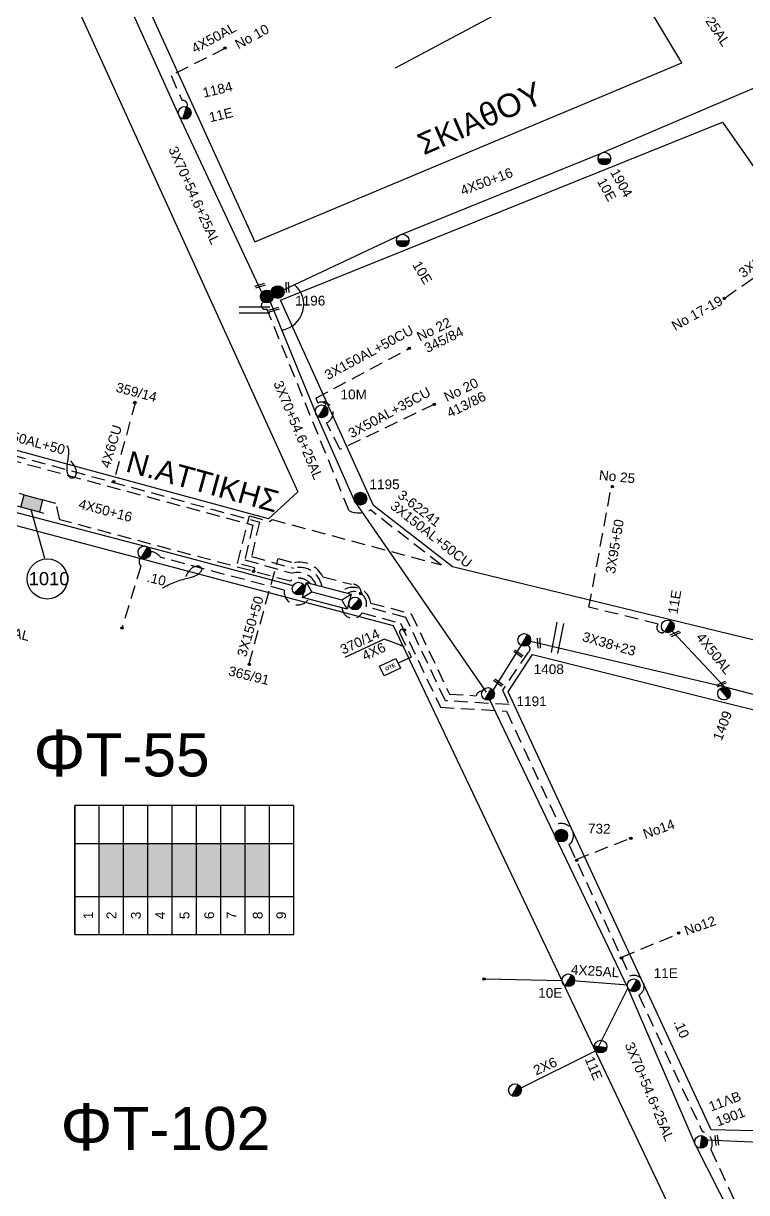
# Model space of a CAD drawing. Header units: millimetres. Extents: x 3156 to 5307, y 1191 to 2273.
# Drawn here: x 3353.2 to 3487, y 1808 to 2024.5 of the extents above; entities that cross this region are included whole.
import ezdxf
from ezdxf import colors
from ezdxf.entities.mleader import LeaderData, LeaderLine
from ezdxf.enums import TextEntityAlignment as Align
from ezdxf.math import Vec2, Vec3

# ---------------------------------------------------------------- set-up
doc = ezdxf.new("R2010")
doc.units = ezdxf.units.MM
doc.linetypes.add('DASHED', pattern=[19.05, 12.7, -6.35])
for name, color, linetype in [('Link Box 4 Διευθύνσεων', 7, 'Continuous'), ('Pillar OTE', 7, 'Continuous'), ('Άγνωστα', 7, 'Continuous'), ('Ασφαλειοκιβώτια Χ.Τ 9 αναχωρήσεων', 7, 'Continuous'), ('Γυμνά εναέρια ΧΤ και ΦΟΠ (3Φ)   4x50+16AL', 7, 'Continuous'), ('Επιγραφές - Σχήματα', 7, 'Continuous'), ('Καλώδια ΧΤ   3x150+50AL', 7, 'DASHED'), ('Καλώδια ΧΤ   3x150+50CU', 7, 'DASHED'), ('Καλώδια ΧΤ   3x150AL+50XLPE', 7, 'DASHED'), ('Καλώδια ΧΤ   3X50+35', 7, 'DASHED'), ('Καλώδια ΧΤ   3x95+50 AL XLPE', 7, 'DASHED'), ('Καλώδια ΧΤ   4x50AL', 7, 'DASHED'), ('Μηχανική τομή', 7, 'Continuous'), ('Στύλος Ξύλινος', 7, 'Continuous'), ('Στύλος Ξύλινος @ 1', 7, 'Continuous'), ('Στύλος ΦΜ', 7, 'Continuous'), ('Στύλος ΦΜ @ 1', 7, 'Continuous'), ('Συνδέσεις', 7, 'Continuous'), ('Συνεστραμμένα ΧΤ   3x70+54.6+25 AL', 7, 'SYN_LINE'), ('Συνεστραμμένα ΧΤ   4x120+25 AL', 7, 'SYN_LINE'), ('Τομή', 7, 'Continuous'), ('Υποσταθμός εναέριος 2 στύλων', 7, 'Continuous'), ('Υποσταθμός πόλεως', 7, 'Continuous'), ('Υπόβαθρο ΔΕΗ', 7, 'Continuous'), ('Υπόγεια Καλώδια Δικτύου ΧΤ   .10', 7, 'DASHED'), ('Υπόγεια καλώδια Παροχών ΧΤ   4x6', 7, 'DASHED')]:
    doc.layers.add(name, color=color, linetype=linetype)
doc.styles.add('arial', font='arial.ttf')
doc.styles.get("Standard").update_dxf_attribs({"font": 'arial.ttf'})
doc.linetypes.add('SYN_LINE', pattern='A,0.5,-0.0001,["/\\/\\/\\/",Standard,S=0.1,R=0,X=0,Y=-0.05],-0.25', length=0.7501)

# ---------------------------------------------------------------- blocks, each defined once
blk = doc.blocks.new('LINK BOX 4 ΑΝΑΧΩΡΗΣΕΩΝ')
at = {"layer": 'Link Box 4 Διευθύνσεων', "ltscale": 40}
blk.add_hatch(color=256, dxfattribs=at).paths.add_polyline_path([(-3.54, 0), (-3.54, -4.67), (3.54, -4.67), (3.54, 0)])
for p, q in [((-3.54, 0), (-5.33, 0)), ((5.33, 0), (3.54, 0)), ((-3.54, -4.67), (-5.33, -4.67)), ((5.33, -4.67), (3.54, -4.67))]:
    blk.add_line(p, q, dxfattribs=at)
blk.add_lwpolyline([(-3.54, -4.67), (-3.54, 0), (3.54, 0), (3.54, -4.67)], close=True, dxfattribs=at)
blk = doc.blocks.new('ΥΠΑΡΧΩΝ ΤΣΙΜΕΝΤΕΝΙΟΣ ΣΤΥΛΟΣ')
at = {"layer": 'Στύλος ΦΜ'}
blk.add_hatch(color=7, dxfattribs=at).paths.add_polyline_path([(-1.29, -2.28, 0.574793), (2.62, 0, 0.268822), (1.3, 2.27)])
at = {"layer": 'Στύλος ΦΜ', "color": 7}
blk.add_line((-1.29, -2.28), (1.3, 2.27), dxfattribs=at)
blk.add_circle((0, 0), 2.62, dxfattribs=at)
at = {"layer": 'Στύλος ΦΜ', "flags": 4}
for tag, p in [('ΑΡΙΘΜΟΣ', (-4.68, 8.05)), ('ΤΥΠΟΣ', (-4.91, 3.03))]:
    blk.add_attdef(tag, p, '', height=4, dxfattribs=at)
blk = doc.blocks.new('ΥΠΑΡΧΩΝ ΞΥΛΙΝΟΣ ΣΤΥΛΟΣ')
at = {"layer": 'Στύλος Ξύλινος'}
h = blk.add_hatch(color=7, dxfattribs=at)
h.paths.add_polyline_path([(-2.62, 0, 0.270008), (-1.29, -2.28), (1.3, 2.27, 0.576266)])
h.paths.add_polyline_path([(-1.29, -2.28, 0.574793), (2.62, 0, 0.268822), (1.3, 2.27)])
at = {"layer": 'Στύλος Ξύλινος', "color": 7}
blk.add_line((-1.29, -2.28), (1.3, 2.27), dxfattribs=at)
blk.add_circle((0, 0), 2.62, dxfattribs=at)
at = {"layer": 'Στύλος Ξύλινος', "flags": 4}
for tag, p in [('ΑΡΙΘΜΟΣ', (-4.91, 8.6)), ('ΤΥΠΟΣ', (-4.85, 3.39))]:
    blk.add_attdef(tag, p, '', height=4, dxfattribs=at)
blk = doc.blocks.new('ΥΠΟΣΤΑΘΜΟΣ ΕΝΑΕΡΙΟΣ ΕΠΙ 2 ΣΤΥΛΩΝ')
at = {"layer": 'Υποσταθμός εναέριος 2 στύλων', "linetype": 'Continuous'}
for points in [[(-11.97, -2.11, 0.574793), (-8.45, -0.07, 0.268822), (-9.64, 1.98)], [(9.68, -2.15, 0.574793), (13.19, -0.1, 0.268822), (12.01, 1.95)]]:
    blk.add_hatch(color=256, dxfattribs=at).paths.add_polyline_path(points)
for p, q in [((-11.97, -2.11), (-9.64, 1.98)), ((9.68, -2.15), (12.01, 1.95))]:
    blk.add_line(p, q, dxfattribs=at)
for centre in [(-10.81, -0.07), (10.84, -0.1)]:
    blk.add_circle(centre, 2.36, dxfattribs=at)
at = {"layer": 'Υποσταθμός πόλεως', "linetype": 'Continuous', "ltscale": 40}
blk.add_lwpolyline([(-8.57, 2.82), (8.57, 2.82), (8.57, -2.82), (-8.57, -2.82)], close=True, dxfattribs=at)
for points in [[(-5.75, 0), (-8.57, 2.82)], [(-8.57, -2.82), (-5.75, 0)], [(-5.75, 0), (5.75, 0)], [(5.75, 0), (8.57, 2.82)], [(8.57, -2.82), (5.75, 0)]]:
    blk.add_lwpolyline(points, dxfattribs=at)
at = {"layer": 'Υποσταθμός εναέριος 2 στύλων', "ltscale": 40, "flags": 1}
for tag, p in [('ΜΕΤΑΣΧΗΜΑΤΙΣΜΟΣ', (14.09, 2.51)), ('ΙΣΧΥΣ', (14.07, -0.28)), ('ΑΡΙΘΜΟΣ', (14.19, -3))]:
    blk.add_attdef(tag, p, '', height=1.8, dxfattribs=at)
blk = doc.blocks.new('_ΣΥΝΔΕΣΗ')
at = {"layer": 'Συνδέσεις', "linetype": 'SYN_LINE', "ltscale": 40}
blk.add_hatch(color=256, dxfattribs=at).paths.add_polyline_path([(0.5, -0.01, 1), (-0.5, -0.01, 1)])
at = {"layer": 'Συνδέσεις'}
blk.add_circle((0, -0.01), 0.5, dxfattribs=at)
blk = doc.blocks.new('ΤΟΜΗ')
at = {"layer": 'Τομή', "ltscale": 40}
for p, q in [((-5.68, 0), (5.68, 0)), ((5.68, -2.33), (-5.68, -2.33))]:
    blk.add_line(p, q, dxfattribs=at)
blk = doc.blocks.new('ΜΗΧΑΝΙΚΗ ΤΟΜΗ')
at = {"layer": 'Μηχανική τομή', "ltscale": 40}
for p, q in [((-1.89, 0.78), (1.89, 0.78)), ((1.89, 0), (-1.89, 0))]:
    blk.add_line(p, q, dxfattribs=at)
blk = doc.blocks.new('ΑΣΦΑΛΕΙΟΚΙΒΩΤΙΟ ΥΠΟΣΤΑΘΜΟΥ 9 ΑΝΑΧΩΡΗΣΕΩΝ')
at = {"layer": 'Ασφαλειοκιβώτια Χ.Τ 9 αναχωρήσεων', "ltscale": 40}
for p, q in [((-23.8, 40.36), (24.02, 40.36)), ((-9.72, 40.36), (-9.72, -40.64)), ((9.94, 40.36), (9.94, -40.64)), ((-23.8, 31.36), (24.02, 31.36)), ((-23.8, 22.36), (24.02, 22.36)), ((-23.8, 13.36), (24.02, 13.36)), ((-23.8, 4.36), (24.02, 4.36)), ((-23.8, -4.64), (24.02, -4.64)), ((-23.8, -13.64), (24.02, -13.64)), ((-23.8, -22.64), (24.02, -22.64)), ((-23.8, -31.64), (24.02, -31.64))]:
    blk.add_line(p, q, dxfattribs=at)
at = {"layer": 'Ασφαλειοκιβώτια Χ.Τ 9 αναχωρήσεων'}
blk.add_lwpolyline([(-23.8, -40.64), (24.02, -40.64), (24.02, 40.36), (-23.8, 40.36)], close=True, dxfattribs=at)
for s, p in [('1', (-18.12, 33.62)), ('2', (-18.12, 25.05)), ('3', (-18.12, 15.98)), ('4', (-18.12, 6.96)), ('5', (-18.12, -2.05)), ('6', (-18.12, -11.19)), ('7', (-18.12, -19.43)), ('8', (-18.12, -29.12)), ('9', (-18.12, -37.81))]:
    blk.add_text(s, height=3.6, dxfattribs=at).set_placement(p)
at = {"layer": 'Ασφαλειοκιβώτια Χ.Τ 9 αναχωρήσεων', "ltscale": 40}
for tag, height, p in [('ΟΝΟΜΑ', 5, (-0.16, 44.31)), ('ΚΕΙΜΕΝΟ 1', 2, (17.06, 35.59)), ('ΚΕΙΜΕΝΟ 2', 2, (17.06, 26.88)), ('ΚΕΙΜΕΝΟ 3', 2, (17.06, 17.69)), ('ΚΕΙΜΕΝΟ 4', 2, (17.06, 8.71)), ('ΚΕΙΜΕΝΟ 5', 2, (17.06, -0.13)), ('ΚΕΙΜΕΝΟ 6', 2, (17.06, -9.05)), ('ΚΕΙΜΕΝΟ 7', 2, (17.06, -18.13)), ('ΚΕΙΜΕΝΟ 8', 2, (17.06, -26.85)), ('ΚΕΙΜΕΝΟ 9', 2, (17.06, -35.99)), ('ΣΧ', 2, (-0.1, -42.64))]:
    blk.add_attdef(tag, text='', height=height, dxfattribs=at).set_placement(p, align=Align.MIDDLE_CENTER)
blk = doc.blocks.new('PILLAR ΟΤΕ')
at = {"layer": 'Pillar OTE', "ltscale": 40}
blk.add_lwpolyline([(-3.31, 2.02), (3.39, 2.02), (3.39, -1.99), (-3.31, -1.99)], close=True, dxfattribs=at)
at = {"layer": 'Pillar OTE', "insert": (-1.81, 0.71), "char_height": 1.3575, "width": 109.961, "attachment_point": 1}
blk.add_mtext('{\\fArial|b1|i0|c161|p34;OTE}', dxfattribs=at)

msp = doc.modelspace()

# ---------------------------------------------------------------- hatches: boundary and pattern name
at = {"layer": 'Ασφαλειοκιβώτια Χ.Τ 9 αναχωρήσεων'}
for color, points in [(30, [(3371.7, 1872.64), (3367.2, 1872.64), (3367.2, 1862.81), (3371.7, 1862.81)]), (6, [(3376.2, 1872.64), (3371.7, 1872.64), (3371.7, 1862.81), (3376.2, 1862.81)]), (27, [(3380.7, 1872.64), (3376.2, 1872.64), (3376.2, 1862.81), (3380.7, 1862.81)]), (5, [(3385.2, 1872.64), (3380.7, 1872.64), (3380.7, 1862.81), (3385.2, 1862.81)]), (2, [(3389.7, 1872.64), (3385.2, 1872.64), (3385.2, 1862.81), (3389.7, 1862.81)]), (1, [(3394.2, 1872.64), (3389.7, 1872.64), (3389.7, 1862.81), (3394.2, 1862.81)]), (85, [(3398.7, 1872.64), (3394.2, 1872.64), (3394.2, 1862.81), (3398.7, 1862.81)])]:
    msp.add_hatch(color=color, dxfattribs=at).paths.add_polyline_path(points)

# ---------------------------------------------------------------- linework, layer by layer
at = {"layer": 'Άγνωστα'}
for points in [[(3361.89, 1943.49), (3362.27, 1943), (3362.54, 1942.57), (3362.73, 1942.2), (3362.85, 1941.88), (3362.91, 1941.6), (3362.93, 1941.37), (3362.93, 1941.17), (3362.9, 1941), (3362.87, 1940.86), (3362.84, 1940.75), (3362.81, 1940.66), (3362.77, 1940.58), (3362.73, 1940.52), (3362.68, 1940.47), (3362.63, 1940.43), (3362.57, 1940.39), (3362.51, 1940.36), (3362.44, 1940.33), (3362.37, 1940.3), (3362.3, 1940.28), (3362.22, 1940.27), (3362.15, 1940.26), (3362.07, 1940.26), (3362, 1940.28), (3361.93, 1940.3), (3361.87, 1940.33), (3361.81, 1940.37), (3361.75, 1940.43), (3361.7, 1940.49), (3361.64, 1940.56), (3361.59, 1940.63), (3361.55, 1940.72), (3361.5, 1940.8), (3361.46, 1940.9), (3361.42, 1941), (3361.38, 1941.11), (3361.34, 1941.22), (3361.32, 1941.35), (3361.29, 1941.48), (3361.27, 1941.62), (3361.26, 1941.76), (3361.25, 1941.92), (3361.25, 1942.08), (3361.26, 1942.26), (3361.27, 1942.45), (3361.29, 1942.65), (3361.31, 1942.87), (3361.35, 1943.11), (3361.38, 1943.36), (3361.43, 1943.63), (3361.47, 1943.9), (3361.51, 1944.17), (3361.55, 1944.44), (3361.58, 1944.69), (3361.6, 1944.94), (3361.61, 1945.16), (3361.6, 1945.35), (3361.58, 1945.52), (3361.55, 1945.67), (3361.52, 1945.79), (3361.48, 1945.9), (3361.44, 1945.99), (3361.4, 1946.06), (3361.36, 1946.11), (3361.34, 1946.16), (3361.31, 1946.19), (3361.3, 1946.21), (3361.29, 1946.23), (3361.28, 1946.24), (3361.28, 1946.25), (3361.28, 1946.25), (3361.28, 1946.25), (3361.28, 1946.25), (3361.28, 1946.25), (3361.28, 1946.25), (3361.28, 1946.25), (3361.28, 1946.25), (3361.28, 1946.25), (3361.28, 1946.25), (3361.28, 1946.25)], [(3383.21, 1922.09), (3383.52, 1922.62), (3383.81, 1923.04), (3384.08, 1923.36), (3384.33, 1923.6), (3384.56, 1923.76), (3384.77, 1923.87), (3384.95, 1923.94), (3385.11, 1923.98), (3385.25, 1924.01), (3385.37, 1924.03), (3385.47, 1924.03), (3385.55, 1924.03), (3385.62, 1924.01), (3385.69, 1923.99), (3385.75, 1923.96), (3385.8, 1923.92), (3385.86, 1923.87), (3385.91, 1923.82), (3385.96, 1923.77), (3386.01, 1923.71), (3386.05, 1923.64), (3386.09, 1923.58), (3386.12, 1923.51), (3386.13, 1923.44), (3386.14, 1923.37), (3386.13, 1923.29), (3386.12, 1923.22), (3386.09, 1923.15), (3386.06, 1923.07), (3386.01, 1923), (3385.96, 1922.92), (3385.9, 1922.85), (3385.84, 1922.77), (3385.77, 1922.69), (3385.69, 1922.62), (3385.61, 1922.54), (3385.51, 1922.46), (3385.41, 1922.39), (3385.3, 1922.32), (3385.18, 1922.24), (3385.05, 1922.18), (3384.91, 1922.11), (3384.76, 1922.04), (3384.59, 1921.98), (3384.41, 1921.92), (3384.22, 1921.86), (3384.01, 1921.79), (3383.78, 1921.73), (3383.53, 1921.67), (3383.26, 1921.61), (3382.98, 1921.54), (3382.69, 1921.46), (3382.39, 1921.38), (3382.08, 1921.29), (3381.77, 1921.2), (3381.45, 1921.09), (3381.13, 1920.96), (3380.82, 1920.83), (3380.51, 1920.7), (3380.22, 1920.56), (3379.95, 1920.43), (3379.71, 1920.3), (3379.49, 1920.19), (3379.31, 1920.1), (3379.17, 1920.02), (3379.07, 1919.97), (3378.99, 1919.93), (3378.94, 1919.9), (3378.91, 1919.88), (3378.89, 1919.88), (3378.89, 1919.87), (3378.89, 1919.87), (3378.89, 1919.87), (3378.89, 1919.87), (3378.89, 1919.87), (3378.89, 1919.87), (3378.89, 1919.87), (3378.89, 1919.87), (3378.89, 1919.87), (3378.89, 1919.87)]]:
    msp.add_lwpolyline(points, dxfattribs=at)
at = {"layer": 'Άγνωστα', "color": 6}
for points in [[(3595.01, 1866.22), (3574.7, 1878.78), (3546.15, 1885.9), (3515.99, 1892.95), (3483.29, 1901.49), (3447.02, 1910.05)], [(3453.81, 1847.3), (3454.03, 1847.3), (3465.07, 1846.44)]]:
    msp.add_lwpolyline(points, dxfattribs=at)
at = {"layer": 'Άγνωστα', "color": 2}
msp.add_lwpolyline([(3440.18, 1901.06), (3445.3, 1909.29)], dxfattribs=at)
at = {"layer": 'Άγνωστα', "color": 6, "linetype": 'SYN_LINE', "ltscale": 15}
msp.add_lwpolyline([(3438.78, 1847.54), (3452.75, 1847.22)], dxfattribs=at)
at = {"layer": 'Άγνωστα', "color": 6, "linetype": 'SYN_LINE', "ltscale": 13}
msp.add_lwpolyline([(3444.84, 1827.12), (3459.29, 1834.37), (3465.07, 1845.85)], dxfattribs=at)
at = {"layer": 'Γυμνά εναέρια ΧΤ και ΦΟΠ (3Φ)   4x50+16AL', "color": 2}
msp.add_lwpolyline([(3401.34, 1975.15), (3423.08, 1985.42), (3459.55, 2000.2), (3493.69, 2014.8)], dxfattribs=at)
at = {"layer": 'Γυμνά εναέρια ΧΤ και ΦΟΠ (3Φ)   4x50+16AL', "color": 27}
msp.add_lwpolyline([(3241.36, 1914.67), (3262.61, 1920), (3301.62, 1929.09), (3341.56, 1936.61), (3376.16, 1927.56), (3403.04, 1920.37)], dxfattribs=at)
at = {"layer": 'Γυμνά εναέρια ΧΤ και ΦΟΠ (3Φ)   4x50+16AL', "color": 30, "ltscale": 40}
msp.add_lwpolyline([(3479.71, 1817.77), (3510.1, 1816.41), (3546.41, 1815.16), (3586.39, 1814.92)], dxfattribs=at)
at = {"layer": 'Επιγραφές - Σχήματα', "linetype": 'Continuous', "ltscale": 0.2}
msp.add_circle((3357.6, 1921.61), 3.72, dxfattribs=at)
at = {"layer": 'Καλώδια ΧΤ   3x150+50AL', "color": 1, "linetype": 'DASHED', "ltscale": 0.2}
msp.add_lwpolyline([(3321.31, 1980.57, 0.376348), (3322.7, 1979.53), (3336.58, 1949.71, -0.418984), (3340.03, 1947.61), (3396.85, 1932.14), (3395.4, 1925.77), (3403.18, 1923.59, -0.455034), (3408.42, 1920.15)], format="xyb", dxfattribs=at)
at = {"layer": 'Καλώδια ΧΤ   3x150+50AL', "color": 5, "linetype": 'DASHED', "ltscale": 0.2}
for points in [[(3395.82, 1922.97), (3395.99, 1923.64), (3392.83, 1924.48), (3395.01, 1933.32), (3398.8, 1932.25), (3399.2, 1932.62), (3430.48, 1924.21), (3417.39, 1934.38, -0.227824), (3413.44, 1934.24), (3398.25, 1971.63, -1.079272), (3397.65, 1972.89)], [(3406.27, 1920.73, 0.415162), (3402.55, 1921.18), (3359.94, 1932.58), (3359.2, 1935.57), (3357.6, 1936.01)]]:
    msp.add_lwpolyline(points, format="xyb", dxfattribs=at)
at = {"layer": 'Καλώδια ΧΤ   3x150+50AL', "color": 85, "linetype": 'DASHED', "ltscale": 0.2}
msp.add_lwpolyline([(3337.82, 1948.11, -0.582906), (3339.21, 1946.79), (3395.65, 1931.57), (3394.15, 1925.12), (3402.96, 1922.67, -0.398305), (3407.39, 1920.44)], format="xyb", dxfattribs=at)
at = {"layer": 'Καλώδια ΧΤ   3x150+50AL', "color": 27, "linetype": 'DASHED', "ltscale": 0.2}
for points in [[(3374.92, 1925.62, 0.430546), (3374.93, 1924), (3371.44, 1912.54)], [(3405.99, 1917.9, -0.778513), (3401.44, 1919.53), (3378.6, 1925.59, 0.20709), (3376.75, 1926.69)]]:
    msp.add_lwpolyline(points, format="xyb", dxfattribs=at)
at = {"layer": 'Καλώδια ΧΤ   3x150+50AL', "color": 2, "linetype": 'DASHED', "ltscale": 0.2}
for points in [[(3394.93, 1905.92), (3400.34, 1925.4), (3403.21, 1924.6, -0.345892), (3408.61, 1921.98), (3413.91, 1920.63, -0.494126), (3415.66, 1918.8)], [(3446.5, 1909.32, -0.632049), (3446.6, 1908.04), (3441.83, 1901), (3443.07, 1898.34), (3431.3, 1899.05), (3423.97, 1914.48), (3416.63, 1916.43, 0.673919), (3413.2, 1918.92)]]:
    msp.add_lwpolyline(points, format="xyb", dxfattribs=at)
at = {"layer": 'Καλώδια ΧΤ   3x150+50AL', "color": 6, "linetype": 'DASHED', "ltscale": 0.2}
msp.add_lwpolyline([(3411.99, 1919.23, -0.599138), (3417.47, 1917.15), (3424.95, 1915.16), (3432.02, 1900.29), (3437, 1899.99, -0.394627), (3438.09, 1900.79)], format="xyb", dxfattribs=at)
at = {"layer": 'Καλώδια ΧΤ   3x150+50AL', "color": 30, "ltscale": 0.2}
msp.add_lwpolyline([(3412.14, 1916.29, 0.741848), (3415.87, 1915.31), (3422.95, 1913.44), (3430.35, 1897.85), (3442.59, 1897.15), (3452.24, 1876.27, -0.788459), (3454.17, 1872.34), (3465.44, 1848.06, -0.931949), (3467.08, 1844.55), (3478.86, 1819.23, -0.518822), (3480.39, 1815.95), (3493.09, 1788.67, -0.890643), (3494.97, 1784.55), (3504.1, 1766.05), (3509.01, 1765.47), (3510.19, 1761.29), (3543.02, 1760.64, 1.328463), (3549.09, 1760.45), (3565.63, 1760.1), (3566.74, 1769.5), (3574.66, 1776.11)], format="xyb", dxfattribs=at)
at = {"layer": 'Καλώδια ΧΤ   3x150+50AL', "color": 30, "linetype": 'DASHED', "ltscale": 0.2}
msp.add_lwpolyline([(3423.55, 1912.16, 0.70375), (3422.8, 1911.66), (3424.94, 1907.15), (3422.55, 1906.01)], format="xyb", dxfattribs=at)
at = {"layer": 'Καλώδια ΧΤ   3x150+50AL', "color": 30, "ltscale": 0.2}
msp.add_lwpolyline([(3455.47, 1869.64), (3465.33, 1873.54)], dxfattribs=at)
at = {"layer": 'Καλώδια ΧΤ   3x150+50AL', "color": 30, "linetype": 'DASHED', "ltscale": 0.2}
msp.add_lwpolyline([(3463.93, 1851.54), (3474.17, 1855.86)], dxfattribs=at)
at = {"layer": 'Καλώδια ΧΤ   3x150+50AL', "color": 62, "linetype": 'DASHED', "ltscale": 0.2}
msp.add_arc((3408.82, 1954.01), 0.357, 289.502, 54.5994, dxfattribs=at)
at = {"layer": 'Καλώδια ΧΤ   3x150+50CU', "linetype": 'Continuous', "ltscale": 0.2}
msp.add_arc((3400.3, 1972.42), 4.77, 278.1489, 51.3246, dxfattribs=at)
at = {"layer": 'Καλώδια ΧΤ   3x150AL+50XLPE', "color": 2, "ltscale": 0.2}
msp.add_lwpolyline([(3407.28, 1955.06), (3407.28, 1955.06), (3424.6, 1964.32)], dxfattribs=at)
at = {"layer": 'Καλώδια ΧΤ   3x150AL+50XLPE', "color": 62, "ltscale": 0.2}
msp.add_lwpolyline([(3407.28, 1955.06), (3407.66, 1954.19)], dxfattribs=at)
at = {"layer": 'Καλώδια ΧΤ   3X50+35', "color": 2, "ltscale": 0.2}
msp.add_lwpolyline([(3429.22, 1953.94), (3411.8, 1945.57), (3409.29, 1950.53, 1.006223), (3407.66, 1954.19)], format="xyb", dxfattribs=at)
at = {"layer": 'Καλώδια ΧΤ   3x95+50 AL XLPE', "color": 30, "ltscale": 0.2}
msp.add_lwpolyline([(3483.05, 1973.66), (3498.95, 1984.83)], dxfattribs=at)
at = {"layer": 'Καλώδια ΧΤ   3x95+50 AL XLPE', "color": 6, "linetype": 'DASHED', "ltscale": 0.2}
msp.add_lwpolyline([(3471.87, 1911.79, -0.865332), (3470.66, 1913.26), (3457.86, 1916.38), (3461.98, 1938.53)], format="xyb", dxfattribs=at)
at = {"layer": 'Καλώδια ΧΤ   4x50AL', "color": 6, "ltscale": 0.2}
msp.add_lwpolyline([(3390.44, 2019.82), (3380.53, 2014.84), (3382.54, 2010.18, -0.100567), (3382.54, 2010.18, -0.752691), (3383.27, 2008.77)], format="xyb", dxfattribs=at)
at = {"layer": 'Καλώδια ΧΤ   4x50AL', "color": 6, "linetype": 'Continuous', "ltscale": 0.2}
msp.add_lwpolyline([(3482.99, 1901.56), (3473.26, 1911.96)], dxfattribs=at)
at = {"layer": 'Συνεστραμμένα ΧΤ   3x70+54.6+25 AL', "color": 6, "ltscale": 20}
for points in [[(3302.49, 2183.52), (3323.87, 2136.09), (3337.51, 2106.84), (3352.51, 2072.32), (3368.88, 2036.41), (3381.94, 2007.44), (3397.21, 1974.81)], [(3439.19, 1899.78), (3465.07, 1845.85), (3477.52, 1816.9), (3493.19, 1785.97), (3505.32, 1761.86)]]:
    msp.add_lwpolyline(points, dxfattribs=at)
at = {"layer": 'Συνεστραμμένα ΧΤ   3x70+54.6+25 AL', "color": 2, "ltscale": 20}
msp.add_lwpolyline([(3398.86, 1972.92), (3407.27, 1952.22), (3414.47, 1936), (3438.82, 1900.63)], dxfattribs=at)
at = {"layer": 'Υπόβαθρο ΔΕΗ'}
msp.add_line((3357.12, 1925.37), (3354.64, 1934.38), dxfattribs=at)
for points in [[(3251.07, 2136.63), (3302.42, 2160.74), (3403.99, 1937.73), (3398.52, 1932.77), (3338.04, 1949.15), (3251.07, 2136.63)], [(3407.77, 2128.03), (3343.35, 2099.56), (3396.01, 1984.03), (3475.03, 2017.16), (3462.64, 2037.9), (3422.01, 2016.19)], [(3557.29, 1899.28), (3553.16, 1894.52), (3432.59, 1923.88), (3417.99, 1935.22), (3400.75, 1973.26), (3482.59, 2006.2), (3557.29, 1899.28)], [(3239.53, 1911.05), (3341.11, 1934.34), (3421.59, 1913), (3492.8, 1763.07), (3238.41, 1760.37)], [(3442.87, 1900.73), (3447.43, 1907.61), (3526.42, 1887.85), (3574.08, 1876.14), (3616.02, 1816.42), (3480.46, 1819.59), (3442.87, 1900.73)]]:
    msp.add_lwpolyline(points, dxfattribs=at)
at = {"layer": 'Υπόγεια καλώδια Παροχών ΧΤ   4x6', "color": 1, "linetype": 'DASHED', "ltscale": 0.2}
msp.add_lwpolyline([(3373.91, 1954.38), (3369.82, 1939.48)], dxfattribs=at)

# ---------------------------------------------------------------- block references
at = {"layer": 'Link Box 4 Διευθύνσεων', "xscale": 0.5000000000000246, "yscale": 0.5000000000000246, "zscale": 0.5000000000000246, "rotation": 344.7021083956894}
msp.add_blockref('LINK BOX 4 ΑΝΑΧΩΡΗΣΕΩΝ', (3355.03, 1936.71), dxfattribs=at)
at = {"layer": 'Pillar OTE', "xscale": 0.5, "yscale": 0.5, "zscale": 0.5, "rotation": 25.00000000000001}
msp.add_blockref('PILLAR ΟΤΕ', (3421.01, 1905.26), dxfattribs=at)
at = {"layer": 'Ασφαλειοκιβώτια Χ.Τ 9 αναχωρήσεων', "xscale": 0.5, "yscale": 0.5, "zscale": 0.5, "rotation": 90}
msp.add_blockref('ΑΣΦΑΛΕΙΟΚΙΒΩΤΙΟ ΥΠΟΣΤΑΘΜΟΥ 9 ΑΝΑΧΩΡΗΣΕΩΝ', (3382.88, 1867.67), dxfattribs=at)
at = {"layer": 'Μηχανική τομή'}
for p, xscale, yscale, zscale, rotation in [((3396.91, 1976.11), 0.4999999999991628, 0.4999999999991628, 0.4999999999991628, 197.139931457513), ((3401.85, 1975.59), 0.4999999999992643, 0.4999999999992643, 0.4999999999992643, 272.25778018071), ((3399.48, 1971.65), 0.4999999999991628, 0.4999999999991628, 0.4999999999991628, 197.139931457513), ((3473.75, 1911.64), 0.4999999999993943, 0.4999999999993943, 0.4999999999993943, 204.0832560708811), ((3448.4, 1909.72), 0.4999999999993943, 0.4999999999993943, 0.4999999999993943, 272.5709602831137), ((3444.69, 1907.61), 0.499999999999349, 0.499999999999349, 0.499999999999349, 324.2851363939581), ((3440.95, 1902.25), 0.499999999999349, 0.499999999999349, 0.499999999999349, 324.2851363939581), ((3482.26, 1902.32), 0.4999999999993943, 0.4999999999993943, 0.4999999999993943, 204.0832560708811), ((3481.7, 1817.68), 0.4999999999991597, 0.4999999999991597, 0.4999999999991597, 96.48609305216287)]:
    msp.add_blockref('ΜΗΧΑΝΙΚΗ ΤΟΜΗ', p, dxfattribs=dict(at, xscale=xscale, yscale=yscale, zscale=zscale, rotation=rotation))
at = {"layer": 'Στύλος Ξύλινος @ 1', "ltscale": 40, "xscale": 0.4499999999998181, "yscale": 0.4499999999998181, "zscale": 0.4499999999998181}
for p in [(3398.23, 1973.91), (3400.24, 1974.72), (3452.73, 1874.08)]:
    msp.add_blockref('ΥΠΑΡΧΩΝ ΞΥΛΙΝΟΣ ΣΤΥΛΟΣ', p, dxfattribs=at)
at = {"layer": 'Στύλος Ξύλινος @ 1', "ltscale": 40}
ref = msp.add_blockref('ΥΠΑΡΧΩΝ ΞΥΛΙΝΟΣ ΣΤΥΛΟΣ', (3415.55, 1936.47), dxfattribs=dict(at, xscale=0.4499999999998181, yscale=0.4499999999998181, zscale=0.4499999999998181))
ref.add_attrib('ΤΥΠΟΣ', '1195', (3417.22, 1938.23), dxfattribs={"layer": '', "height": 1.8, "flags": 4})
at = {"layer": 'Στύλος ΦΜ @ 1', "ltscale": 40}
ref = msp.add_blockref('ΥΠΑΡΧΩΝ ΤΣΙΜΕΝΤΕΝΙΟΣ ΣΤΥΛΟΣ', (3383.02, 2007.92), dxfattribs=dict(at, xscale=0.4500000000000106, yscale=0.4500000000000106, zscale=0.4500000000000106, rotation=13.03579624855765))
ref.add_attrib('ΤΥΠΟΣ', '1184', (3386.58, 2010.72), dxfattribs={"layer": '', "height": 1.8, "rotation": 13.0358, "flags": 4})
ref.add_attrib('ΑΡΙΘΜΟΣ', '11E', (3387.76, 2006.17), dxfattribs={"layer": '', "height": 1.8, "rotation": 13.0358, "flags": 4})
ref = msp.add_blockref('ΥΠΑΡΧΩΝ ΤΣΙΜΕΝΤΕΝΙΟΣ ΣΤΥΛΟΣ', (3460.71, 1999.44), dxfattribs=dict(at, xscale=0.449999999999828, yscale=0.449999999999828, zscale=0.449999999999828, rotation=299.0714263823196))
ref.add_attrib('ΤΥΠΟΣ', '1904', (3461.72, 1996.95), dxfattribs={"layer": '', "height": 1.8, "rotation": 299.0714, "flags": 4})
ref.add_attrib('ΑΡΙΘΜΟΣ', '10E', (3459.28, 1995.24), dxfattribs={"layer": '', "height": 1.8, "rotation": 299.0714, "flags": 4})
ref = msp.add_blockref('ΥΠΑΡΧΩΝ ΤΣΙΜΕΝΤΕΝΙΟΣ ΣΤΥΛΟΣ', (3423.38, 1984.26), dxfattribs=dict(at, xscale=0.449999999999674, yscale=0.449999999999674, zscale=0.449999999999674, rotation=301.0322566973234))
ref.add_attrib('ΤΥΠΟΣ', '10E', (3425.09, 1979.8), dxfattribs={"layer": '', "height": 1.8, "rotation": 301.0323, "flags": 4})
ref = msp.add_blockref('ΥΠΑΡΧΩΝ ΤΣΙΜΕΝΤΕΝΙΟΣ ΣΤΥΛΟΣ', (3398.24, 1973.91), dxfattribs=dict(at, xscale=0.4499999999998181, yscale=0.4499999999998181, zscale=0.4499999999998181))
ref.add_attrib('ΤΥΠΟΣ', '1196', (3403.46, 1972.24), dxfattribs={"layer": '', "height": 1.8, "flags": 4})
ref = msp.add_blockref('ΥΠΑΡΧΩΝ ΤΣΙΜΕΝΤΕΝΙΟΣ ΣΤΥΛΟΣ', (3408.36, 1952.65), dxfattribs=dict(at, xscale=0.4499999999998181, yscale=0.4499999999998181, zscale=0.4499999999998181))
ref.add_attrib('ΤΥΠΟΣ', '10M', (3411.87, 1954.88), dxfattribs={"layer": '', "height": 1.8, "flags": 4})
at = {"layer": 'Στύλος ΦΜ @ 1', "ltscale": 40, "xscale": 0.4499999999998181, "yscale": 0.4499999999998181, "zscale": 0.4499999999998181}
for p in [(3375.58, 1926.54), (3472.45, 1912.82), (3444.16, 1826.94)]:
    msp.add_blockref('ΥΠΑΡΧΩΝ ΤΣΙΜΕΝΤΕΝΙΟΣ ΣΤΥΛΟΣ', p, dxfattribs=at)
at = {"layer": 'Στύλος ΦΜ @ 1', "ltscale": 40}
ref = msp.add_blockref('ΥΠΑΡΧΩΝ ΤΣΙΜΕΝΤΕΝΙΟΣ ΣΤΥΛΟΣ', (3445.88, 1910.32), dxfattribs=dict(at, xscale=0.4499999999998181, yscale=0.4499999999998181, zscale=0.4499999999998181))
ref.add_attrib('ΤΥΠΟΣ', '1408', (3447.62, 1904), dxfattribs={"layer": '', "height": 1.8, "flags": 4})
ref = msp.add_blockref('ΥΠΑΡΧΩΝ ΤΣΙΜΕΝΤΕΝΙΟΣ ΣΤΥΛΟΣ', (3439.17, 1900.32), dxfattribs=dict(at, xscale=0.4499999999998181, yscale=0.4499999999998181, zscale=0.4499999999998181))
ref.add_attrib('ΤΥΠΟΣ', '1191', (3444.44, 1898.06), dxfattribs={"layer": '', "height": 1.8, "flags": 4})
ref = msp.add_blockref('ΥΠΑΡΧΩΝ ΤΣΙΜΕΝΤΕΝΙΟΣ ΣΤΥΛΟΣ', (3482.87, 1900.38), dxfattribs=dict(at, xscale=0.4499999999999094, yscale=0.4499999999999094, zscale=0.4499999999999094, rotation=69.32636256341364))
ref.add_attrib('ΤΥΠΟΣ', '1409', (3482.41, 1891.51), dxfattribs={"layer": '', "height": 1.8, "rotation": 69.3264, "flags": 4})
ref = msp.add_blockref('ΥΠΑΡΧΩΝ ΤΣΙΜΕΝΤΕΝΙΟΣ ΣΤΥΛΟΣ', (3466.14, 1846.35), dxfattribs=dict(at, xscale=0.4499999999998181, yscale=0.4499999999998181, zscale=0.4499999999998181))
ref.add_attrib('ΤΥΠΟΣ', '11E', (3469.83, 1847.72), dxfattribs={"layer": '', "height": 1.8, "flags": 4})
ref = msp.add_blockref('ΥΠΑΡΧΩΝ ΤΣΙΜΕΝΤΕΝΙΟΣ ΣΤΥΛΟΣ', (3454.03, 1847.3), dxfattribs=dict(at, xscale=0.4499999999998181, yscale=0.4499999999998181, zscale=0.4499999999998181))
ref.add_attrib('ΤΥΠΟΣ', '10E', (3448.46, 1844.05), dxfattribs={"layer": '', "height": 1.8, "flags": 4})
ref = msp.add_blockref('ΥΠΑΡΧΩΝ ΤΣΙΜΕΝΤΕΝΙΟΣ ΣΤΥΛΟΣ', (3460.01, 1835.02), dxfattribs=dict(at, xscale=0.4499999999996242, yscale=0.4499999999996242, zscale=0.4499999999996242, rotation=292.5269624190047))
ref.add_attrib('ΤΥΠΟΣ', '11E', (3457.05, 1832.71), dxfattribs={"layer": '', "height": 1.8, "rotation": 292.527, "flags": 4})
ref = msp.add_blockref('ΥΠΑΡΧΩΝ ΤΣΙΜΕΝΤΕΝΙΟΣ ΣΤΥΛΟΣ', (3478.6, 1817.36), dxfattribs=dict(at, xscale=0.4500000000002358, yscale=0.4500000000002358, zscale=0.4500000000002358, rotation=20.45261214603452))
ref.add_attrib('ΤΥΠΟΣ', '11ΛB', (3480.43, 1822.96), dxfattribs={"layer": '', "height": 1.8, "rotation": 20.4526, "flags": 4})
ref.add_attrib('ΑΡΙΘΜΟΣ', '1901', (3481.73, 1820.2), dxfattribs={"layer": '', "height": 1.8, "rotation": 20.4526, "flags": 4})
at = {"layer": 'Συνδέσεις', "xscale": 0.4499999999998181, "yscale": 0.4499999999998181, "zscale": 0.4499999999998181}
for p in [(3390.5, 2019.92), (3482.92, 1973.57), (3424.6, 1964.33), (3373.8, 1954.28), (3409.03, 1954.3), (3429.23, 1953.94), (3369.88, 1939.6), (3462.18, 1938.71), (3395.77, 1923.04), (3415.6, 1918.92), (3371.44, 1912.54), (3423.69, 1912.15), (3395, 1905.79), (3465.61, 1873.6), (3455.56, 1869.52), (3474.48, 1856.04), (3463.88, 1851.41), (3438.43, 1847.53), (3444.84, 1827.14)]:
    msp.add_blockref('_ΣΥΝΔΕΣΗ', p, dxfattribs=at)
at = {"layer": 'Τομή', "xscale": 0.5, "yscale": 0.5, "zscale": 0.5}
msp.add_blockref('ΤΟΜΗ', (3395.93, 1971.99), dxfattribs=at)
at = {"layer": 'Τομή', "xscale": 0.5, "yscale": 0.5, "zscale": 0.5, "rotation": 79.15379249568969}
msp.add_blockref('ΤΟΜΗ', (3451.44, 1910.8), dxfattribs=at)
at = {"layer": 'Υποσταθμός εναέριος 2 στύλων', "xscale": 0.4999999999999539, "yscale": 0.4999999999999539, "zscale": 0.4999999999999539, "rotation": 345.3283609174555}
msp.add_blockref('ΥΠΟΣΤΑΘΜΟΣ ΕΝΑΕΡΙΟΣ ΕΠΙ 2 ΣΤΥΛΩΝ', (3409.34, 1918.48), dxfattribs=at)

# ---------------------------------------------------------------- texts
at = {"layer": 'Άγνωστα', "ltscale": 40, "char_height": 1.8, "width": 43.5158, "attachment_point": 1, "style": 'arial'}
for s, insert, rotation in [('4X50+16', (3433.84, 1994.28), 20.5134), ('3X95+50', (3485.34, 1978.73), 36.7657), ('No 17-19', (3472.92, 1969.08), 29.312), ('3X50AL+35CU', (3413.08, 1949.21), 28.405), ('4X6CU', (3367.41, 1942.54), 73.4537), ('No 25', (3459.82, 1941.78), 354.0689), ('3X95+50', (3460.89, 1922.78), 80.5931), ('3X150+50', (3392.66, 1907.54), 73.4537), ('11E', (3472.45, 1915.28), 80.5931), ('370/14', (3411.58, 1909.22), 25), ('4Χ6', (3415.61, 1908.05), 25), ('3X38+23', (3456.98, 1911.87), 343.7697), ('365/91', (3391.39, 1905.52), 346.255), ('732', (3457.68, 1876.29), 359.2427), ('No14', (3467.65, 1875.14), 19.7882), ('No12', (3475.29, 1857.24), 19.7882), ('4X25AL', (3454.59, 1850.2), 356.2922), ('2Χ6', (3447.33, 1831.29), 24.2593)]:
    msp.add_mtext(s, dxfattribs=dict(at, insert=insert, rotation=rotation))
at = {"layer": 'Καλώδια ΧΤ   3x150AL+50XLPE', "ltscale": 0.2, "attachment_point": 1, "style": 'arial'}
for s, insert, char_height, width, rotation in [('3X150AL+50CU', (3408.68, 1960), 1.8, 43.5158, 28.405), ('359/14', (3370.61, 1958.04), 1.8, 43.5158, 345.2738), ('3X150AL+50', (3346.92, 1950.08), 1.8, 43.5158, 345.2738), ('3-62241', (3423.38, 1938.23), 1.8, 43.5158, 321.9844), ('4Χ50+16', (3363.69, 1936.45), 1.8, 43.5158, 345.2738), ('3X150AL+50CU', (3422.03, 1936.21), 1.8, 43.5158, 321.9844), ('1010', (3354.15, 1922.88), 2.43, 58.384, 359.9498)]:
    msp.add_mtext(s, dxfattribs=dict(at, insert=insert, char_height=char_height, width=width, rotation=rotation))
at = {"layer": 'Καλώδια ΧΤ   3x95+50 AL XLPE', "ltscale": 0.2, "insert": (3341.64, 1914.91), "char_height": 1.8, "width": 43.5158, "attachment_point": 1, "rotation": 346.5947, "style": 'arial'}
msp.add_mtext('3X95+50AL', dxfattribs=at)
at = {"layer": 'Καλώδια ΧΤ   4x50AL', "ltscale": 0.2, "char_height": 1.8, "width": 43.5158, "attachment_point": 1, "style": 'arial'}
for insert, rotation in [((3384.03, 2020.47), 28.405), ((3478.99, 1911.88), 308.3973)]:
    msp.add_mtext('4X50AL', dxfattribs=dict(at, insert=insert, rotation=rotation))
at = {"layer": 'Συνεστραμμένα ΧΤ   3x70+54.6+25 AL', "ltscale": 20, "char_height": 1.8, "width": 43.5158, "attachment_point": 1, "style": 'arial'}
for s, insert, rotation in [('3X70+54.6+25AL', (3381.6, 2001.94), 294.171), ('3X70+54.6+25AL', (3401.08, 1958.56), 292.7904), ('.10', (3475.14, 1840.29), 292.7904), ('3X70+54.6+25AL', (3466.1, 1836.05), 292.7904)]:
    msp.add_mtext(s, dxfattribs=dict(at, insert=insert, rotation=rotation))
at = {"layer": 'Συνεστραμμένα ΧΤ   4x120+25 AL', "ltscale": 20, "insert": (3475.95, 2033.17), "char_height": 1.8, "width": 43.5158, "attachment_point": 1, "rotation": 303.8991, "style": 'arial'}
msp.add_mtext('4X120+25AL', dxfattribs=at)
at = {"layer": 'Υπόβαθρο ΔΕΗ', "width": 25.6049, "attachment_point": 1, "style": 'arial'}
for s, insert, char_height, rotation in [('No 10', (3392.1, 2021.24), 1.8, 28.405), ('ΣKIA{\\H1.083x;θOY}', (3425.53, 2004), 4, 23.644), ('No 22', (3425.74, 1967.17), 1.8, 26.0691), ('345/84', (3427.13, 1965.03), 1.8, 26.0691), ('No 20', (3430.76, 1955.98), 1.8, 26.0691), ('413/86', (3431.29, 1953.03), 1.8, 26.0691), ('N.ATTIKHΣ', (3372.96, 1945.41), 4, 344.631)]:
    msp.add_mtext(s, dxfattribs=dict(at, insert=insert, char_height=char_height, rotation=rotation))
at = {"layer": 'Υπόβαθρο ΔΕΗ', "char_height": 8, "width": 92.0926, "attachment_point": 1, "style": 'arial'}
for s, insert in [('{\\H1.083x;Φ}T-55', (3355.01, 1893.7)), ('{\\H1.083x;Φ}T-102', (3360.01, 1824.5))]:
    msp.add_mtext(s, dxfattribs=dict(at, insert=insert))
at = {"layer": 'Υπόγεια Καλώδια Δικτύου ΧΤ   .10', "ltscale": 0.2, "insert": (3376.32, 1922.86), "char_height": 1.8, "width": 43.5158, "attachment_point": 1, "rotation": 346.5947, "style": 'arial'}
msp.add_mtext('.10', dxfattribs=at)

# ---------------------------------------------------------------- leaders
at = {"layer": 'Υπόβαθρο ΔΕΗ'}
ml = msp.add_multileader_mtext('Standard', dxfattribs=at)
ml.set_content('', color=256)
ml.set_leader_properties()
ml.build(insert=Vec2(0, 0))
ml.multileader.update_dxf_attribs({"arrow_head_size": 1})
ctx = ml.context
ctx.base_point, ctx.arrow_head_size, ctx.plane_origin, ctx.plane_x_axis, ctx.plane_y_axis = Vec3(3409.07, 1905.39), 1, Vec3(3423.88, 1908.98), Vec3(0.906308, 0.422618), Vec3(-0.422618, 0.906308)
ctx.text_align_type = 2
notes = []
notes.append((ctx, [(0, (1, 1, 0), (3419.94, 1910.46), (-0.906308, -0.422618), 8, [(0, [(3423.88, 1908.98)], 0, [])])]))
ctx.mtext.insert, ctx.mtext.text_direction, ctx.mtext.rotation, ctx.mtext.alignment, ctx.mtext.flow_direction = Vec3(3410.04, 1908.05), Vec3(0.906308, 0.422618), 0.436332, 3, 5
for ctx, leaders in notes:
    for number, flags, end, landing, length, lines in leaders:
        leader = LeaderData()
        leader.index, (leader.has_last_leader_line, leader.has_dogleg_vector, leader.attachment_direction) = number, flags
        leader.last_leader_point, leader.dogleg_vector, leader.dogleg_length = Vec3(end), Vec3(landing), length
        for number, points, colour, breaks in lines:
            line = LeaderLine()
            line.index, line.vertices, line.color, line.breaks = number, Vec3.list(points), colors.encode_raw_color(colour), breaks
            leader.lines.append(line)
        ctx.leaders.append(leader)

doc.saveas('drawing.dxf')
